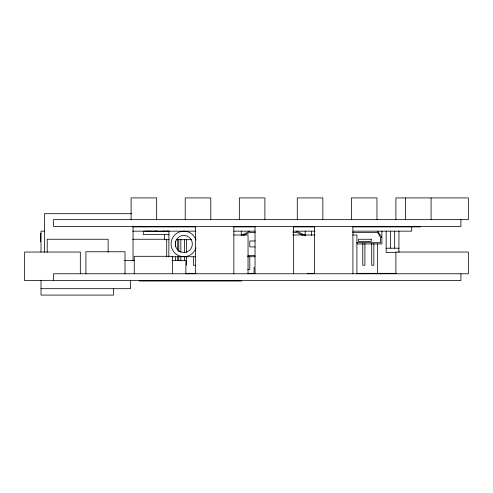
<?xml version="1.0" encoding="UTF-8"?>
<svg xmlns="http://www.w3.org/2000/svg" width="493" height="493" viewBox="0 0 493 493"><rect width="100%" height="100%" fill="white"/><g stroke="black" fill="none" stroke-linecap="round" stroke-linejoin="round"><path stroke-width="0.74" d="M241.28 235.42L249.803 231.162M243.406 235.42L249.803 232.437L255.177 232.437M185.793 273.695L195.783 273.683M248.041 273.603L249.575 273.597M356.39 273.43L358.694 273.43M380.214 273.393L396.354 273.368M131.526 213.691L44.419 213.691L44.419 252.2M132.58 226.897L195.635 226.897M233.318 226.897L254.85 226.897M293.298 226.897L314.83 226.897M352.507 226.897L420.246 226.897M44.561 231.162L41.005 231.162L41.005 252.163M132.58 231.162L195.758 231.162M233.682 231.162L255.177 231.162M292.83 231.162L315.089 231.162M352.815 231.162L411.723 231.162L411.723 226.897M169.389 231.587L155.776 231.587L155.862 231.162M292.83 232.437L296.669 232.437L303.066 235.42M352.815 232.437L377.632 232.437L380.614 237.552L380.614 242.667L356.772 242.667M41.005 233.294L40.58 233.294L40.58 241.81M169.031 234.569L143.272 234.569L143.272 231.162M233.694 234.995L248.041 234.995L248.041 273.769M292.774 234.995L314.873 234.995M352.587 234.995L356.914 234.995L356.914 273.769M40.58 237.552L41.005 237.552M132.592 239.259L164.921 239.259M169.185 239.684L164.582 239.684L164.582 234.711M176.1 239.684L191.457 239.684M255.177 240.96L249.803 240.96L249.803 246.925L255.177 246.925M356.895 243.943L381.89 243.943L381.89 231.162M386.155 248.207L398.936 248.207M395.928 252.465L386.155 252.465L386.155 231.162M247.924 255.448L254.826 255.448M171.971 256.724L195.758 256.724M247.437 256.724L255.14 256.724M124.6 260.563L134.558 260.563M172.094 260.563L185.879 260.563L185.879 273.769M195.499 265.246L193.373 265.246L193.373 256.976M247.671 269.511L249.803 269.511L249.803 256.724M185.282 273.344L196.066 273.344M247.671 273.344L255.436 273.344M314.589 273.344L307.928 273.344L307.928 273.769M357.037 273.344L396.317 273.344M41.005 288.682L130.491 288.682L130.491 280.246M296.669 231.162L305.192 235.42M377.632 231.162L381.89 237.552M460.906 219.656L460.906 226.472L53.417 226.472L53.417 219.656L468.35 219.656L468.35 197.921L395.91 197.921L395.91 219.656M460.906 273.769L460.906 280.591L24.65 280.591L24.65 252.04L80.316 252.04L80.316 273.769M431.079 197.921L431.079 219.656M405.511 197.921L405.511 219.656M398.936 231.162L398.936 252.465M395.91 273.769L395.91 252.04L468.35 252.04L468.35 273.769L53.417 273.769L53.417 280.591M394.677 231.162L394.677 248.207M390.413 231.162L390.413 248.207M380.818 273.344L380.818 273.769M380.614 273.344L380.614 273.769M377.62 243.856L377.62 273.005M376.96 219.656L376.96 197.921L351.398 197.921L351.398 219.656M376.935 273.344L376.935 273.769M376.67 273.344L376.67 273.769M373.836 243.443L373.836 265.246L371.71 265.246L371.71 243.443M371.358 273.344L371.358 273.769M367.679 273.344L367.686 273.769M364.906 243.443L364.906 265.246L362.774 265.246L362.774 243.443M362.509 273.344L362.509 273.769M358.46 273.344L358.46 273.769M352.908 226.472L352.908 273.769M322.847 219.656L322.847 197.921L297.279 197.921L297.279 219.656M314.559 226.472L314.559 273.769M311.693 273.344L311.693 273.769M311.588 231.162L311.588 235.42M311.613 273.344L311.613 273.769M308.008 273.344L308.008 273.769M305.192 231.162L305.192 235.672M293.384 226.472L293.384 273.769M264.895 219.656L264.895 197.921L239.333 197.921L239.333 219.656M255.035 226.472L255.035 273.769M254.055 267.169L254.055 273.036M252.607 273.344L252.607 273.769M252.484 273.344L252.484 273.769M248.922 273.344L248.922 273.769M248.805 273.344L248.805 273.769M241.521 280.591L241.521 281.016L139.254 281.016L139.254 280.591M241.28 231.162L241.28 235.672M233.855 226.472L233.855 273.769M210.782 219.656L210.782 197.921L185.214 197.921L185.214 219.656M195.505 226.472L195.505 273.769M186.564 239.684L186.564 252.465M186.564 256.976L186.564 265.246M184.431 239.684L184.431 252.465M184.431 256.976L184.431 260.735M180.839 239.259L180.839 252.293M180.839 256.896L180.839 260.729M178.774 239.259L178.774 251.529M178.774 256.896L178.774 260.729M177.714 239.684L177.714 250.21M177.714 256.976L177.714 260.735M175.582 241.188L175.582 246.451M175.582 256.976L175.582 260.735M172.384 273.769L172.384 256.298L134.244 256.298L134.244 273.769M169.074 231.162L169.074 231.587M169.013 231.162L169.013 231.587M168.914 231.162L168.84 256.976M168.52 231.162L168.52 231.587M168.292 231.162L168.292 231.587M167.916 231.162L167.916 231.587M167.811 231.162L167.811 231.587M167.595 231.162L167.595 231.587M167.41 231.162L167.41 231.587M167.189 231.162L167.189 231.587M166.911 231.162L166.911 231.587M166.708 239.684L166.708 256.976M166.616 231.162L166.616 231.587M166.381 231.162L166.381 231.587M165.907 231.162L165.907 231.587M165.512 231.162L165.512 231.587M165.106 231.162L165.106 231.587M164.631 231.162L164.631 231.587M164.471 231.162L164.471 231.587M164.274 231.162L164.274 231.587M164.095 231.162L164.095 231.587M163.966 231.162L163.966 231.587M163.849 231.162L163.849 231.587M163.466 231.162L163.466 231.587M163.115 231.162L163.115 231.587M162.838 231.162L162.838 231.587M162.382 231.162L162.382 231.587M161.877 231.162L161.877 231.587M161.655 231.162L161.655 231.587M160.687 231.162L160.687 231.587M159.88 231.162L159.88 231.587M159.085 231.162L159.085 231.587M158.161 231.162L158.161 231.587M157.612 231.162L157.612 231.587M157.131 231.162L157.131 231.587M156.731 231.162L156.731 231.587M156.669 219.656L156.669 197.921L131.101 197.921L131.101 219.656M156.503 231.162L156.503 231.587M156.423 231.162L156.423 231.587M156.386 231.162L156.386 231.587M156.226 231.162L156.226 231.587M156.034 231.162L156.041 231.587M155.961 231.162L155.961 231.587M155.474 231.162L155.548 231.587L145.01 231.587L145.071 231.162M155.27 231.162L155.27 231.587M155.141 231.162L155.141 231.587M155.042 231.162L155.042 231.587M154.784 231.162L154.784 231.587M154.574 231.162L154.574 231.587M154.272 231.162L154.272 231.587M153.97 231.162L153.97 231.587M153.699 231.162L153.699 231.587M153.446 231.162L153.446 231.587M153.12 231.162L153.12 231.587M152.368 231.162L152.368 231.587M151.973 231.162L151.973 231.587M151.561 231.162L151.561 231.587M151.357 231.162L151.357 231.587M151.141 231.162L151.141 231.587M150.821 231.162L150.821 231.587M150.433 231.162L150.433 231.587M150.038 231.162L150.045 231.587M149.983 231.162L149.971 231.587M149.619 231.162L149.619 231.587M149.533 231.162L149.533 231.587M149.453 231.162L149.453 231.587M149.231 231.162L149.231 231.587M148.911 231.162L148.911 231.587M148.812 231.162L148.843 231.587M148.639 231.162L148.639 231.587M148.411 231.162L148.411 231.587M148.048 231.162L148.048 231.587M147.771 231.162L147.771 231.587M147.543 231.162L147.543 231.587M147.327 231.162L147.327 231.587M147.167 231.162L147.167 231.587M146.994 231.162L146.994 231.587M146.661 231.162L146.661 231.587M146.273 231.162L146.273 231.587M145.866 231.162L145.866 231.587M145.503 231.162L145.503 231.587M145.232 231.162L145.232 231.587M145.133 231.162L145.133 231.587M133.048 226.016L133.048 260.674M125.006 273.769L125.006 251.769L85.918 251.769L85.918 273.769M113.445 288.916L113.445 295.079L41.005 295.079L41.005 280.16M108.127 252.293L108.127 239.259L47.192 239.259L47.192 252.293M195.986 247.893A12.781 12.781 0 0 1 176.315 254.283A12.781 12.781 0 0 1 176.315 233.602A12.781 12.781 0 0 1 195.986 239.999M371.241 239.259L358.46 239.259L358.46 241.385L371.241 241.385L371.241 239.259M179.569 251.325A8.523 8.523 0 0 0 192.35 243.943A8.523 8.523 0 0 0 179.569 236.566A8.523 8.523 0 0 0 179.569 251.325"/></g></svg>
